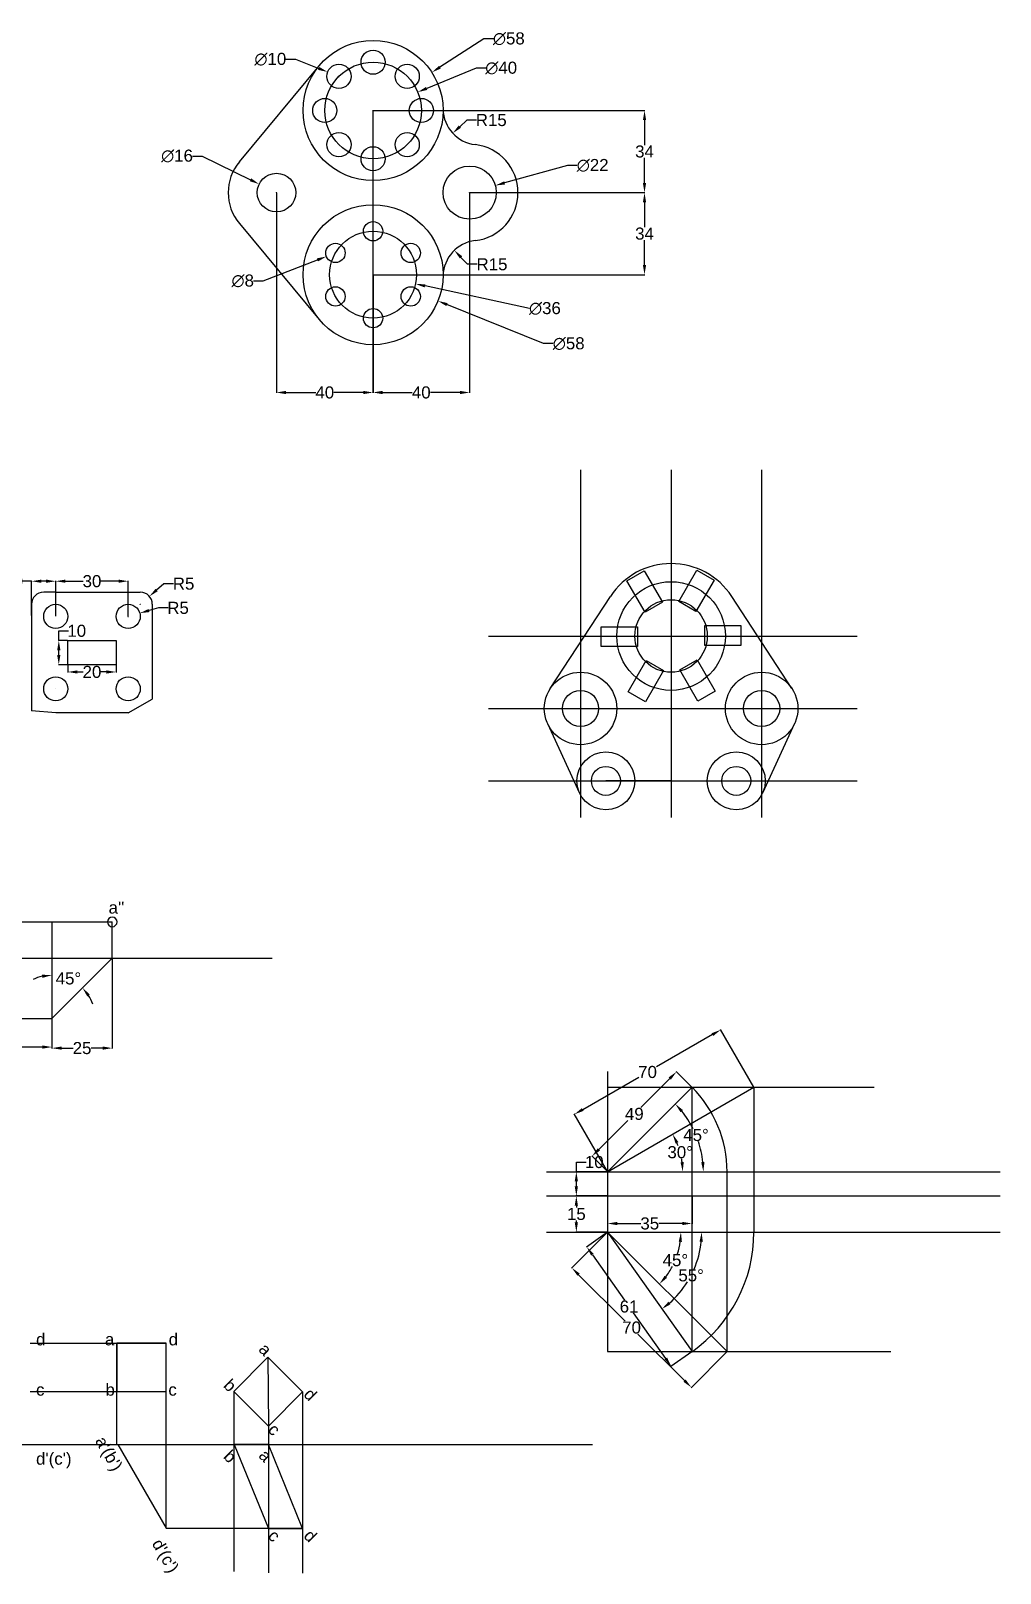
# Model space of a CAD drawing. Header units: inches. Extents: x -1930 to 5336, y -1833 to 832.
# Drawn here: x 2932 to 3334, y 157 to 795 of the extents above; entities that cross this region are included whole.
import ezdxf

# ---------------------------------------------------------------- set-up
doc = ezdxf.new("R2010")
doc.units = ezdxf.units.IN
doc.header["$MEASUREMENT"] = 0
doc.styles.get("Standard").update_dxf_attribs({"font": 'arial.ttf'})
doc.dimstyles.get("Standard").update_dxf_attribs({"dimtxt": 5, "dimasz": 4, "dimexe": 0.18, "dimexo": 0.0625, "dimgap": 0.09, "dimtad": 0, "dimtih": 1, "dimtoh": 1, "dimdec": 0, "dimzin": 0, "dimdsep": 46, "dimtxsty": 'Standard', "dimcen": 0.09, "dimadec": 0, "dimazin": 0, "dimtfac": 1, "dimtdec": 0, "dimtofl": 0, "dimtmove": 0, "dimatfit": 3, "dimfxl": 1, "dimtolj": 1, "dimtzin": 0, "dimarcsym": 0})

# ---------------------------------------------------------------- blocks, each defined once
blk = doc.blocks.new('*U122')
blk.add_circle((0, 0), 5)
blk = doc.blocks.new('*U123')
at = {"color": 0, "linetype": 'ByBlock', "lineweight": -2, "transparency": 16777216}
for p, rotation in [((3073.88, 782.52), 270), ((3059.74, 776.66), 314.9999999999999), ((3088.02, 776.66), 225), ((3093.88, 762.52), 180), ((3059.74, 748.37), 45.00000000000001), ((3088.02, 748.37), 135), ((3073.88, 742.52), 90.00000000000001)]:
    blk.add_blockref('*U122', p, dxfattribs=dict(at, rotation=rotation))
blk.add_blockref('*U122', (3053.88, 762.52), dxfattribs=at)
blk = doc.blocks.new('*U124')
blk.add_circle((0, 0), 4)
blk = doc.blocks.new('*U125')
at = {"color": 0, "linetype": 'ByBlock', "lineweight": -2, "transparency": 16777216}
blk.add_blockref('*U124', (3073.88, 712.52), dxfattribs=at)
for p, rotation in [((3058.29, 703.52), 59.99999999999999), ((3089.47, 703.52), 299.9999999999999), ((3058.29, 685.52), 120), ((3089.47, 685.52), 240), ((3073.88, 676.52), 180)]:
    blk.add_blockref('*U124', p, dxfattribs=dict(at, rotation=rotation))
blk = doc.blocks.new('*D126')
at = {"color": 0, "lineweight": -2, "transparency": 16777216}
for p, q in [((3116.55, 780.08), (3096.08, 771.65)), ((3120.55, 780.08), (3116.55, 780.08)), ((3073.79, 762.52), (3073.97, 762.52)), ((3073.88, 762.43), (3073.88, 762.61))]:
    blk.add_line(p, q, dxfattribs=at)
at = {"color": 0, "transparency": 16777216}
blk.add_solid([(3095.82, 772.27), (3096.33, 771.03), (3092.38, 770.13)], dxfattribs=at)
at = {"layer": 'Defpoints', "color": 0, "transparency": 16777216}
for p in [(3092.38, 770.13), (3055.39, 754.91)]:
    blk.add_point(p, dxfattribs=at)
at = {"color": 0, "transparency": 16777216, "insert": (3126.93, 780.08), "char_height": 5, "attachment_point": 5}
blk.add_mtext('\\A1;∅40', dxfattribs=at)
blk = doc.blocks.new('*D127')
at = {"color": 0, "lineweight": -2, "transparency": 16777216}
for p, q in [((3119.71, 792.21), (3101.57, 780.46)), ((3123.71, 792.21), (3119.71, 792.21)), ((3073.79, 762.52), (3073.97, 762.52)), ((3073.88, 762.43), (3073.88, 762.61))]:
    blk.add_line(p, q, dxfattribs=at)
at = {"color": 0, "transparency": 16777216}
blk.add_solid([(3101.21, 781.02), (3101.94, 779.9), (3098.22, 778.29)], dxfattribs=at)
at = {"layer": 'Defpoints', "color": 0, "transparency": 16777216}
for p in [(3098.22, 778.29), (3049.55, 746.75)]:
    blk.add_point(p, dxfattribs=at)
at = {"color": 0, "transparency": 16777216, "insert": (3130.1, 792.21), "char_height": 5, "attachment_point": 5}
blk.add_mtext('\\A1;∅58', dxfattribs=at)
blk = doc.blocks.new('*D128')
at = {"color": 0, "lineweight": -2, "transparency": 16777216}
for p, q in [((3154.45, 739.78), (3128.34, 732.53)), ((3158.45, 739.78), (3154.45, 739.78)), ((3113.79, 728.52), (3113.97, 728.52)), ((3113.88, 728.43), (3113.88, 728.61))]:
    blk.add_line(p, q, dxfattribs=at)
at = {"color": 0, "transparency": 16777216}
blk.add_solid([(3128.16, 733.17), (3128.51, 731.89), (3124.48, 731.46)], dxfattribs=at)
at = {"layer": 'Defpoints', "color": 0, "transparency": 16777216}
for p in [(3124.48, 731.46), (3103.28, 725.57)]:
    blk.add_point(p, dxfattribs=at)
at = {"color": 0, "transparency": 16777216, "insert": (3164.82, 739.78), "char_height": 5, "attachment_point": 5}
blk.add_mtext('\\A1;∅22', dxfattribs=at)
blk = doc.blocks.new('*D129')
at = {"color": 0, "lineweight": -2, "transparency": 16777216}
for p, q in [((2999.08, 743.66), (3003.08, 743.66)), ((3003.08, 743.66), (3023.11, 733.81)), ((3033.79, 728.52), (3033.97, 728.52)), ((3033.88, 728.43), (3033.88, 728.61))]:
    blk.add_line(p, q, dxfattribs=at)
at = {"color": 0, "transparency": 16777216}
blk.add_solid([(3023.41, 734.41), (3022.82, 733.21), (3026.7, 732.05)], dxfattribs=at)
at = {"layer": 'Defpoints', "color": 0, "transparency": 16777216}
for p in [(3026.7, 732.05), (3041.06, 724.99)]:
    blk.add_point(p, dxfattribs=at)
at = {"color": 0, "transparency": 16777216, "insert": (2992.69, 743.66), "char_height": 5, "attachment_point": 5}
blk.add_mtext('\\A1;∅16', dxfattribs=at)
blk = doc.blocks.new('*D130')
at = {"color": 0, "lineweight": -2, "transparency": 16777216}
for p, q in [((3073.79, 694.52), (3073.97, 694.52)), ((3073.88, 694.43), (3073.88, 694.61)), ((3138.66, 680.54), (3095.39, 689.88))]:
    blk.add_line(p, q, dxfattribs=at)
at = {"color": 0, "transparency": 16777216}
blk.add_solid([(3095.53, 690.53), (3095.25, 689.23), (3091.48, 690.72)], dxfattribs=at)
at = {"layer": 'Defpoints', "color": 0, "transparency": 16777216}
for p in [(3056.29, 698.31), (3091.48, 690.72)]:
    blk.add_point(p, dxfattribs=at)
at = {"color": 0, "transparency": 16777216, "insert": (3145.05, 680.54), "char_height": 5, "attachment_point": 5}
blk.add_mtext('\\A1;∅36', dxfattribs=at)
blk = doc.blocks.new('*D131')
at = {"color": 0, "lineweight": -2, "transparency": 16777216}
for p, q in [((3073.79, 694.52), (3073.97, 694.52)), ((3073.88, 694.43), (3073.88, 694.61)), ((3144.49, 665.97), (3104.48, 682.15)), ((3148.49, 665.97), (3144.49, 665.97))]:
    blk.add_line(p, q, dxfattribs=at)
at = {"color": 0, "transparency": 16777216}
blk.add_solid([(3104.73, 682.77), (3104.23, 681.53), (3100.77, 683.65)], dxfattribs=at)
at = {"layer": 'Defpoints', "color": 0, "transparency": 16777216}
for p in [(3047, 705.39), (3100.77, 683.65)]:
    blk.add_point(p, dxfattribs=at)
at = {"color": 0, "transparency": 16777216, "insert": (3154.89, 665.97), "char_height": 5, "attachment_point": 5}
blk.add_mtext('\\A1;∅58', dxfattribs=at)
blk = doc.blocks.new('*D132')
at = {"color": 0, "lineweight": -2, "transparency": 16777216}
for p, q in [((3113.05, 698.82), (3110.29, 701.71)), ((3117.05, 698.82), (3113.05, 698.82))]:
    blk.add_line(p, q, dxfattribs=at)
at = {"color": 0, "transparency": 16777216}
blk.add_solid([(3110.77, 702.17), (3109.81, 701.25), (3107.53, 704.61)], dxfattribs=at)
at = {"layer": 'Defpoints', "color": 0, "transparency": 16777216}
for p in [(3107.53, 704.61), (3117.88, 693.75)]:
    blk.add_point(p, dxfattribs=at)
at = {"color": 0, "transparency": 16777216, "insert": (3123.13, 698.82), "char_height": 5, "attachment_point": 5}
blk.add_mtext('\\A1;R15', dxfattribs=at)
blk = doc.blocks.new('*D133')
at = {"color": 0, "lineweight": -2, "transparency": 16777216}
for p, q in [((3112.73, 758.54), (3109.8, 755.82)), ((3116.73, 758.54), (3112.73, 758.54))]:
    blk.add_line(p, q, dxfattribs=at)
at = {"color": 0, "transparency": 16777216}
blk.add_solid([(3109.34, 756.31), (3110.25, 755.33), (3106.86, 753.11)], dxfattribs=at)
at = {"layer": 'Defpoints', "color": 0, "transparency": 16777216}
for p in [(3117.88, 763.29), (3106.86, 753.11)]:
    blk.add_point(p, dxfattribs=at)
at = {"color": 0, "transparency": 16777216, "insert": (3122.82, 758.54), "char_height": 5, "attachment_point": 5}
blk.add_mtext('\\A1;R15', dxfattribs=at)
blk = doc.blocks.new('*D134')
at = {"color": 0, "lineweight": -2, "transparency": 16777216}
for p, q in [((3037.71, 783.72), (3041.71, 783.72)), ((3041.71, 783.72), (3051.36, 779.94)), ((3059.65, 776.66), (3059.83, 776.66)), ((3059.74, 776.57), (3059.74, 776.75))]:
    blk.add_line(p, q, dxfattribs=at)
at = {"color": 0, "transparency": 16777216}
blk.add_solid([(3051.6, 780.56), (3051.12, 779.32), (3055.08, 778.48)], dxfattribs=at)
at = {"layer": 'Defpoints', "color": 0, "transparency": 16777216}
for p in [(3055.08, 778.48), (3064.4, 774.84)]:
    blk.add_point(p, dxfattribs=at)
at = {"color": 0, "transparency": 16777216, "insert": (3031.33, 783.72), "char_height": 5, "attachment_point": 5}
blk.add_mtext('\\A1;∅10', dxfattribs=at)
blk = doc.blocks.new('*D135')
at = {"color": 0, "lineweight": -2, "transparency": 16777216}
for p, q in [((3058.2, 703.52), (3058.38, 703.52)), ((3058.29, 703.43), (3058.29, 703.61)), ((3028.35, 691.95), (3050.83, 700.63)), ((3024.35, 691.95), (3028.35, 691.95))]:
    blk.add_line(p, q, dxfattribs=at)
at = {"color": 0, "transparency": 16777216}
blk.add_solid([(3050.59, 701.26), (3051.07, 700.01), (3054.56, 702.08)], dxfattribs=at)
at = {"layer": 'Defpoints', "color": 0, "transparency": 16777216}
for p in [(3062.02, 704.96), (3054.56, 702.08)]:
    blk.add_point(p, dxfattribs=at)
at = {"color": 0, "transparency": 16777216, "insert": (3019.9, 691.95), "char_height": 5, "attachment_point": 5}
blk.add_mtext('\\A1;∅8', dxfattribs=at)
blk = doc.blocks.new('*D136')
at = {"color": 0, "lineweight": -2, "transparency": 16777216}
for p, q in [((3073.79, 762.45), (3073.79, 645.57)), ((3113.88, 728.45), (3113.88, 645.57)), ((3077.79, 645.75), (3090.07, 645.75)), ((3109.88, 645.75), (3097.6, 645.75))]:
    blk.add_line(p, q, dxfattribs=at)
at = {"color": 0, "transparency": 16777216}
for points in [[(3077.79, 646.42), (3077.79, 645.08), (3073.79, 645.75)], [(3109.88, 646.42), (3109.88, 645.08), (3113.88, 645.75)]]:
    blk.add_solid(points, dxfattribs=at)
at = {"layer": 'Defpoints', "color": 0, "transparency": 16777216}
for p in [(3073.79, 762.52), (3113.88, 728.52), (3113.88, 645.75)]:
    blk.add_point(p, dxfattribs=at)
at = {"color": 0, "transparency": 16777216, "insert": (3093.84, 645.75), "char_height": 5, "attachment_point": 5}
blk.add_mtext('\\A1;40', dxfattribs=at)
blk = doc.blocks.new('*D137')
at = {"color": 0, "lineweight": -2, "transparency": 16777216}
for p, q in [((3033.88, 728.45), (3033.88, 645.57)), ((3073.88, 694.45), (3073.88, 645.57)), ((3037.88, 645.75), (3050.12, 645.75)), ((3069.88, 645.75), (3057.65, 645.75))]:
    blk.add_line(p, q, dxfattribs=at)
at = {"color": 0, "transparency": 16777216}
for points in [[(3037.88, 646.42), (3037.88, 645.08), (3033.88, 645.75)], [(3069.88, 646.42), (3069.88, 645.08), (3073.88, 645.75)]]:
    blk.add_solid(points, dxfattribs=at)
at = {"layer": 'Defpoints', "color": 0, "transparency": 16777216}
for p in [(3033.88, 728.52), (3073.88, 694.52), (3073.88, 645.75)]:
    blk.add_point(p, dxfattribs=at)
at = {"color": 0, "transparency": 16777216, "insert": (3053.88, 645.75), "char_height": 5, "attachment_point": 5}
blk.add_mtext('\\A1;40', dxfattribs=at)
blk = doc.blocks.new('*D138')
at = {"color": 0, "lineweight": -2, "transparency": 16777216}
for p, q in [((3073.94, 762.52), (3186.47, 762.52)), ((3186.29, 758.52), (3186.29, 748.16)), ((3186.29, 732.52), (3186.29, 742.87)), ((3113.94, 728.52), (3186.47, 728.52))]:
    blk.add_line(p, q, dxfattribs=at)
at = {"color": 0, "transparency": 16777216}
for points in [[(3185.62, 758.52), (3186.96, 758.52), (3186.29, 762.52)], [(3185.62, 732.52), (3186.96, 732.52), (3186.29, 728.52)]]:
    blk.add_solid(points, dxfattribs=at)
at = {"layer": 'Defpoints', "color": 0, "transparency": 16777216}
for p in [(3073.88, 762.52), (3113.88, 728.52), (3186.29, 728.52)]:
    blk.add_point(p, dxfattribs=at)
at = {"color": 0, "transparency": 16777216, "insert": (3186.29, 745.52), "char_height": 5, "attachment_point": 5}
blk.add_mtext('\\A1;34', dxfattribs=at)
blk = doc.blocks.new('*D139')
at = {"color": 0, "lineweight": -2, "transparency": 16777216}
for p, q in [((3113.94, 728.52), (3186.47, 728.52)), ((3186.29, 724.52), (3186.29, 714.16)), ((3186.29, 698.52), (3186.29, 708.87)), ((3073.94, 694.52), (3186.47, 694.52))]:
    blk.add_line(p, q, dxfattribs=at)
at = {"color": 0, "transparency": 16777216}
for points in [[(3185.62, 724.52), (3186.96, 724.52), (3186.29, 728.52)], [(3185.62, 698.52), (3186.96, 698.52), (3186.29, 694.52)]]:
    blk.add_solid(points, dxfattribs=at)
at = {"layer": 'Defpoints', "color": 0, "transparency": 16777216}
for p in [(3113.88, 728.52), (3186.29, 728.52), (3073.88, 694.52)]:
    blk.add_point(p, dxfattribs=at)
at = {"color": 0, "transparency": 16777216, "insert": (3186.29, 711.52), "char_height": 5, "attachment_point": 5}
blk.add_mtext('\\A1;34', dxfattribs=at)
blk = doc.blocks.new('*D148')
at = {"color": 0, "lineweight": -2, "transparency": 16777216}
for p, q in [((2984.98, 556.55), (2981.12, 555.47)), ((2988.98, 556.55), (2984.98, 556.55)), ((2972.37, 553.05), (2972.55, 553.05)), ((2972.46, 552.96), (2972.46, 553.14))]:
    blk.add_line(p, q, dxfattribs=at)
at = {"color": 0, "transparency": 16777216}
blk.add_solid([(2980.94, 556.12), (2981.3, 554.83), (2977.27, 554.4)], dxfattribs=at)
at = {"layer": 'Defpoints', "color": 0, "transparency": 16777216}
for p in [(2972.46, 553.05), (2977.27, 554.4)]:
    blk.add_point(p, dxfattribs=at)
at = {"color": 0, "transparency": 16777216, "insert": (2993.12, 556.55), "char_height": 5, "attachment_point": 5}
blk.add_mtext('\\A1;R5', dxfattribs=at)
blk = doc.blocks.new('*D149')
at = {"color": 0, "lineweight": -2, "transparency": 16777216}
for p, q in [((2987.27, 566.58), (2984.25, 563.96)), ((2991.27, 566.58), (2987.27, 566.58)), ((2977.37, 558.05), (2977.55, 558.05)), ((2977.46, 557.96), (2977.46, 558.14))]:
    blk.add_line(p, q, dxfattribs=at)
at = {"color": 0, "transparency": 16777216}
blk.add_solid([(2983.81, 564.46), (2984.69, 563.45), (2981.23, 561.33)], dxfattribs=at)
at = {"layer": 'Defpoints', "color": 0, "transparency": 16777216}
for p in [(2977.46, 558.05), (2981.23, 561.33)]:
    blk.add_point(p, dxfattribs=at)
at = {"color": 0, "transparency": 16777216, "insert": (2995.41, 566.58), "char_height": 5, "attachment_point": 5}
blk.add_mtext('\\A1;R5', dxfattribs=at)
blk = doc.blocks.new('*D150')
at = {"color": 0, "lineweight": -2, "transparency": 16777216}
for p, q in [((2947.46, 532.99), (2947.46, 529.85)), ((2967.46, 532.99), (2967.46, 529.85)), ((2951.46, 530.03), (2953.75, 530.03)), ((2963.46, 530.03), (2961.16, 530.03))]:
    blk.add_line(p, q, dxfattribs=at)
at = {"color": 0, "transparency": 16777216}
for points in [[(2951.46, 530.7), (2951.46, 529.36), (2947.46, 530.03)], [(2963.46, 530.7), (2963.46, 529.36), (2967.46, 530.03)]]:
    blk.add_solid(points, dxfattribs=at)
at = {"layer": 'Defpoints', "color": 0, "transparency": 16777216}
for p in [(2947.46, 533.05), (2967.46, 533.05), (2967.46, 530.03)]:
    blk.add_point(p, dxfattribs=at)
at = {"color": 0, "transparency": 16777216, "insert": (2957.46, 530.03), "char_height": 5, "attachment_point": 5}
blk.add_mtext('\\A1;20', dxfattribs=at)
blk = doc.blocks.new('*D151')
at = {"color": 0, "lineweight": -2, "transparency": 16777216}
for p, q in [((2947.39, 543.05), (2943.54, 543.05)), ((2943.72, 543.05), (2943.72, 547.05)), ((2943.72, 547.05), (2947.72, 547.05)), ((2943.72, 537.05), (2943.72, 539.05)), ((2947.39, 533.05), (2943.54, 533.05))]:
    blk.add_line(p, q, dxfattribs=at)
at = {"color": 0, "transparency": 16777216}
for points in [[(2943.05, 539.05), (2944.39, 539.05), (2943.72, 543.05)], [(2943.05, 537.05), (2944.39, 537.05), (2943.72, 533.05)]]:
    blk.add_solid(points, dxfattribs=at)
at = {"layer": 'Defpoints', "color": 0, "transparency": 16777216}
for p in [(2943.72, 543.05), (2947.46, 543.05), (2947.46, 533.05)]:
    blk.add_point(p, dxfattribs=at)
at = {"color": 0, "transparency": 16777216, "insert": (2951.15, 547.05), "char_height": 5, "attachment_point": 5}
blk.add_mtext('\\A1;10', dxfattribs=at)
blk = doc.blocks.new('*D152')
at = {"color": 0, "lineweight": -2, "transparency": 16777216}
for p, q in [((2932.46, 567.61), (2928.46, 567.61)), ((2932.46, 553.36), (2932.46, 567.79)), ((2938.46, 567.61), (2936.46, 567.61)), ((2942.46, 553.11), (2942.46, 567.79))]:
    blk.add_line(p, q, dxfattribs=at)
at = {"color": 0, "transparency": 16777216}
for points in [[(2936.46, 568.28), (2936.46, 566.95), (2932.46, 567.61)], [(2938.46, 568.28), (2938.46, 566.95), (2942.46, 567.61)]]:
    blk.add_solid(points, dxfattribs=at)
at = {"layer": 'Defpoints', "color": 0, "transparency": 16777216}
for p in [(2932.46, 567.61), (2932.46, 553.3), (2942.46, 553.05)]:
    blk.add_point(p, dxfattribs=at)
at = {"color": 0, "transparency": 16777216, "insert": (2925.03, 567.61), "char_height": 5, "attachment_point": 5}
blk.add_mtext('\\A1;10', dxfattribs=at)
blk = doc.blocks.new('*D153')
at = {"color": 0, "lineweight": -2, "transparency": 16777216}
for p, q in [((2942.46, 553.11), (2942.46, 567.79)), ((2946.46, 567.61), (2953.8, 567.61)), ((2968.46, 567.61), (2961.12, 567.61)), ((2972.46, 553.02), (2972.46, 567.79))]:
    blk.add_line(p, q, dxfattribs=at)
at = {"color": 0, "transparency": 16777216}
for points in [[(2946.46, 568.28), (2946.46, 566.95), (2942.46, 567.61)], [(2968.46, 568.28), (2968.46, 566.95), (2972.46, 567.61)]]:
    blk.add_solid(points, dxfattribs=at)
at = {"layer": 'Defpoints', "color": 0, "transparency": 16777216}
for p in [(2942.46, 567.61), (2942.46, 553.05), (2972.46, 552.96)]:
    blk.add_point(p, dxfattribs=at)
at = {"color": 0, "transparency": 16777216, "insert": (2957.46, 567.61), "char_height": 5, "attachment_point": 5}
blk.add_mtext('\\A1;30', dxfattribs=at)
blk = doc.blocks.new('*U154')
blk.add_lwpolyline([(-7.5, 4.13), (7.5, 4.13), (7.5, -4.13), (-7.5, -4.13)], close=True)
blk = doc.blocks.new('*U155')
at = {"color": 0, "linetype": 'ByBlock', "lineweight": -2, "transparency": 16777216}
for p, rotation in [((3186.36, 563.32), 299.9999999999998), ((3207.77, 563.59), 239.9999999999999), ((3218.71, 545.18), 180), ((3186.83, 526.24), 59.99999999999993), ((3208.24, 526.51), 119.9999999999999)]:
    blk.add_blockref('*U154', p, dxfattribs=dict(at, rotation=rotation))
blk.add_blockref('*U154', (3175.89, 544.65), dxfattribs=at)
blk = doc.blocks.new('*D161')
at = {"color": 0, "lineweight": -2, "transparency": 16777216}
for start, end in [(102.81138, 115.62276), (19.37724, 32.18862)]:
    blk.add_arc((2940.86, 386.55), 17.93, start, end, dxfattribs=at)
at = {"color": 0, "transparency": 16777216}
for points in [[(2936.81, 404.69), (2936.96, 403.37), (2940.86, 404.48)], [(2955.51, 395.68), (2956.55, 396.51), (2953.54, 399.23)]]:
    blk.add_solid(points, dxfattribs=at)
at = {"layer": 'Defpoints', "color": 0, "transparency": 16777216}
for p in [(2940.86, 461.46), (2965.86, 411.55), (2949.82, 402.07), (2940.86, 386.55), (2940.86, 337.48)]:
    blk.add_point(p, dxfattribs=at)
at = {"color": 0, "transparency": 16777216, "insert": (2947.72, 403.11), "char_height": 5, "attachment_point": 5}
blk.add_mtext('\\A1;45°', dxfattribs=at)
blk = doc.blocks.new('*D162')
at = {"color": 0, "lineweight": -2, "transparency": 16777216}
for p, q in [((2905.86, 411.49), (2905.86, 374.54)), ((2940.86, 411.49), (2940.86, 374.54)), ((2909.86, 374.72), (2919.67, 374.72)), ((2936.86, 374.72), (2927.05, 374.72))]:
    blk.add_line(p, q, dxfattribs=at)
at = {"color": 0, "transparency": 16777216}
for points in [[(2909.86, 375.39), (2909.86, 374.05), (2905.86, 374.72)], [(2936.86, 375.39), (2936.86, 374.05), (2940.86, 374.72)]]:
    blk.add_solid(points, dxfattribs=at)
at = {"layer": 'Defpoints', "color": 0, "transparency": 16777216}
for p in [(2905.86, 411.55), (2940.86, 411.55), (2940.86, 374.72)]:
    blk.add_point(p, dxfattribs=at)
at = {"color": 0, "transparency": 16777216, "insert": (2923.36, 374.72), "char_height": 5, "attachment_point": 5}
blk.add_mtext('\\A1;35', dxfattribs=at)
blk = doc.blocks.new('*D163')
at = {"color": 0, "lineweight": -2, "transparency": 16777216}
for p, q in [((2940.86, 411.49), (2940.86, 374.1)), ((2965.86, 411.49), (2965.86, 374.1)), ((2944.86, 374.28), (2949.63, 374.28)), ((2961.86, 374.28), (2957.09, 374.28))]:
    blk.add_line(p, q, dxfattribs=at)
at = {"color": 0, "transparency": 16777216}
for points in [[(2944.86, 374.95), (2944.86, 373.62), (2940.86, 374.28)], [(2961.86, 374.95), (2961.86, 373.62), (2965.86, 374.28)]]:
    blk.add_solid(points, dxfattribs=at)
at = {"layer": 'Defpoints', "color": 0, "transparency": 16777216}
for p in [(2940.86, 411.55), (2965.86, 411.55), (2965.86, 374.28)]:
    blk.add_point(p, dxfattribs=at)
at = {"color": 0, "transparency": 16777216, "insert": (2953.36, 374.28), "char_height": 5, "attachment_point": 5}
blk.add_mtext('\\A1;25', dxfattribs=at)
blk = doc.blocks.new('*D166')
at = {"color": 0, "lineweight": -2, "transparency": 16777216}
for p, q in [((3158.06, 323.09), (3158.06, 327.09)), ((3158.06, 327.09), (3162.06, 327.09)), ((3170.91, 323.09), (3157.88, 323.09)), ((3170.91, 313.09), (3157.88, 313.09)), ((3158.06, 317.09), (3158.06, 319.09))]:
    blk.add_line(p, q, dxfattribs=at)
at = {"color": 0, "transparency": 16777216}
for points in [[(3157.39, 319.09), (3158.72, 319.09), (3158.06, 323.09)], [(3157.39, 317.09), (3158.72, 317.09), (3158.06, 313.09)]]:
    blk.add_solid(points, dxfattribs=at)
at = {"layer": 'Defpoints', "color": 0, "transparency": 16777216}
for p in [(3158.06, 323.09), (3170.97, 323.09), (3170.97, 313.09)]:
    blk.add_point(p, dxfattribs=at)
at = {"color": 0, "transparency": 16777216, "insert": (3165.48, 327.09), "char_height": 5, "attachment_point": 5}
blk.add_mtext('\\A1;10', dxfattribs=at)
blk = doc.blocks.new('*D167')
at = {"color": 0, "lineweight": -2, "transparency": 16777216}
for p, q in [((3170.91, 313.09), (3157.88, 313.09)), ((3158.06, 309.09), (3158.06, 308.24)), ((3158.06, 302.09), (3158.06, 302.95)), ((3170.91, 298.09), (3157.88, 298.09))]:
    blk.add_line(p, q, dxfattribs=at)
at = {"color": 0, "transparency": 16777216}
for points in [[(3157.39, 309.09), (3158.72, 309.09), (3158.06, 313.09)], [(3157.39, 302.09), (3158.72, 302.09), (3158.06, 298.09)]]:
    blk.add_solid(points, dxfattribs=at)
at = {"layer": 'Defpoints', "color": 0, "transparency": 16777216}
for p in [(3158.06, 313.09), (3170.97, 313.09), (3170.97, 298.09)]:
    blk.add_point(p, dxfattribs=at)
at = {"color": 0, "transparency": 16777216, "insert": (3158.06, 305.59), "char_height": 5, "attachment_point": 5}
blk.add_mtext('\\A1;15', dxfattribs=at)
blk = doc.blocks.new('*D168')
at = {"color": 0, "lineweight": -2, "transparency": 16777216}
for p, q in [((3170.97, 313.03), (3170.97, 301.48)), ((3205.97, 313.03), (3205.97, 301.48)), ((3174.97, 301.66), (3184.79, 301.66)), ((3201.97, 301.66), (3192.16, 301.66))]:
    blk.add_line(p, q, dxfattribs=at)
at = {"color": 0, "transparency": 16777216}
for points in [[(3174.97, 302.33), (3174.97, 300.99), (3170.97, 301.66)], [(3201.97, 302.33), (3201.97, 300.99), (3205.97, 301.66)]]:
    blk.add_solid(points, dxfattribs=at)
at = {"layer": 'Defpoints', "color": 0, "transparency": 16777216}
for p in [(3170.97, 313.09), (3205.97, 313.09), (3205.97, 301.66)]:
    blk.add_point(p, dxfattribs=at)
at = {"color": 0, "transparency": 16777216, "insert": (3188.47, 301.66), "char_height": 5, "attachment_point": 5}
blk.add_mtext('\\A1;35', dxfattribs=at)
blk = doc.blocks.new('*D169')
at = {"color": 0, "lineweight": -2, "transparency": 16777216}
for p, q in [((3214.4, 379.87), (3191.2, 366.48)), ((3231.56, 358.15), (3217.78, 382.03)), ((3160.71, 348.87), (3183.91, 362.27)), ((3170.94, 323.15), (3157.15, 347.03))]:
    blk.add_line(p, q, dxfattribs=at)
at = {"color": 0, "transparency": 16777216}
for points in [[(3214.07, 380.45), (3214.73, 379.3), (3217.87, 381.87)], [(3160.37, 349.45), (3161.04, 348.3), (3157.24, 346.87)]]:
    blk.add_solid(points, dxfattribs=at)
at = {"layer": 'Defpoints', "color": 0, "transparency": 16777216}
for p in [(3217.87, 381.87), (3231.6, 358.09), (3170.97, 323.09)]:
    blk.add_point(p, dxfattribs=at)
at = {"color": 0, "transparency": 16777216, "insert": (3187.55, 364.37), "char_height": 5, "attachment_point": 5}
blk.add_mtext('\\A1;70', dxfattribs=at)
blk = doc.blocks.new('*D170')
at = {"color": 0, "lineweight": -2, "transparency": 16777216}
for p, q in [((3205.93, 358.14), (3199.43, 364.64)), ((3196.73, 361.68), (3184.7, 349.65)), ((3167.38, 332.34), (3179.41, 344.37)), ((3170.93, 323.14), (3164.43, 329.64))]:
    blk.add_line(p, q, dxfattribs=at)
at = {"color": 0, "transparency": 16777216}
for points in [[(3196.26, 362.15), (3197.2, 361.21), (3199.56, 364.51)], [(3166.91, 332.81), (3167.86, 331.87), (3164.56, 329.51)]]:
    blk.add_solid(points, dxfattribs=at)
at = {"layer": 'Defpoints', "color": 0, "transparency": 16777216}
for p in [(3199.56, 364.51), (3205.97, 358.09), (3170.97, 323.09)]:
    blk.add_point(p, dxfattribs=at)
at = {"color": 0, "transparency": 16777216, "insert": (3182.06, 347.01), "char_height": 5, "attachment_point": 5}
blk.add_mtext('\\A1;49', dxfattribs=at)
blk = doc.blocks.new('*D171')
at = {"color": 0, "lineweight": -2, "transparency": 16777216}
for p, q in [((3170.93, 298.05), (3156.05, 283.17)), ((3159.01, 280.47), (3178.29, 261.19)), ((3202.85, 236.63), (3183.57, 255.91)), ((3220.43, 248.55), (3205.55, 233.67))]:
    blk.add_line(p, q, dxfattribs=at)
at = {"color": 0, "transparency": 16777216}
for points in [[(3159.48, 280.94), (3158.54, 280), (3156.18, 283.3)], [(3203.32, 237.1), (3202.38, 236.16), (3205.68, 233.8)]]:
    blk.add_solid(points, dxfattribs=at)
at = {"layer": 'Defpoints', "color": 0, "transparency": 16777216}
for p in [(3170.97, 298.09), (3220.47, 248.6), (3205.68, 233.8)]:
    blk.add_point(p, dxfattribs=at)
at = {"color": 0, "transparency": 16777216, "insert": (3180.93, 258.55), "char_height": 5, "attachment_point": 5}
blk.add_mtext('\\A1;70', dxfattribs=at)
blk = doc.blocks.new('*D172')
at = {"color": 0, "lineweight": -2, "transparency": 16777216}
for p, q in [((3170.92, 298.06), (3162.24, 291.92)), ((3164.7, 288.75), (3178.02, 269.91)), ((3195.08, 245.79), (3181.75, 264.63)), ((3205.92, 248.56), (3197.24, 242.42))]:
    blk.add_line(p, q, dxfattribs=at)
at = {"color": 0, "transparency": 16777216}
for points in [[(3165.24, 289.14), (3164.15, 288.37), (3162.39, 292.02)], [(3195.62, 246.17), (3194.53, 245.4), (3197.39, 242.52)]]:
    blk.add_solid(points, dxfattribs=at)
at = {"layer": 'Defpoints', "color": 0, "transparency": 16777216}
for p in [(3170.97, 298.09), (3205.97, 248.6), (3197.39, 242.52)]:
    blk.add_point(p, dxfattribs=at)
at = {"color": 0, "transparency": 16777216, "insert": (3179.89, 267.27), "char_height": 5, "attachment_point": 5}
blk.add_mtext('\\A1;61', dxfattribs=at)
blk = doc.blocks.new('*D173')
at = {"color": 0, "lineweight": -2, "transparency": 16777216}
for start, end in [(20.10345, 22.6376), (7.3624, 10.01592)]:
    blk.add_arc((3170.97, 323.09), 31.15, start, end, dxfattribs=at)
at = {"color": 0, "transparency": 16777216}
for points in [[(3199.13, 334.79), (3200.32, 335.38), (3197.95, 338.67)], [(3202.53, 327.13), (3201.2, 327.04), (3202.12, 323.09)]]:
    blk.add_solid(points, dxfattribs=at)
at = {"layer": 'Defpoints', "color": 0, "transparency": 16777216}
for p in [(3231.6, 358.09), (3201.65, 328.5), (3145.65, 323.09), (3170.97, 323.09), (3333.58, 323.09)]:
    blk.add_point(p, dxfattribs=at)
at = {"color": 0, "transparency": 16777216, "insert": (3201.06, 331.16), "char_height": 5, "attachment_point": 5}
blk.add_mtext('\\A1;30°', dxfattribs=at)
blk = doc.blocks.new('*D174')
at = {"color": 0, "lineweight": -2, "transparency": 16777216}
for start, end in [(26.68155, 39.22166), (5.77834, 18.44146)]:
    blk.add_arc((3170.97, 323.09), 39.68, start, end, dxfattribs=at)
at = {"color": 0, "transparency": 16777216}
for points in [[(3201.22, 347.74), (3202.21, 348.63), (3199.03, 351.15)], [(3211.12, 327.12), (3209.79, 327.05), (3210.65, 323.09)]]:
    blk.add_solid(points, dxfattribs=at)
at = {"layer": 'Defpoints', "color": 0, "transparency": 16777216}
for p in [(3205.97, 358.09), (3209.3, 333.36), (3145.65, 323.09), (3170.97, 323.09), (3333.58, 323.09)]:
    blk.add_point(p, dxfattribs=at)
at = {"color": 0, "transparency": 16777216, "insert": (3207.63, 338.28), "char_height": 5, "attachment_point": 5}
blk.add_mtext('\\A1;45°', dxfattribs=at)
blk = doc.blocks.new('*D175')
at = {"color": 0, "lineweight": -2, "transparency": 16777216}
for start, end in [(342.77589, 352.45793), (322.54207, 332.01393)]:
    blk.add_arc((3170.97, 298.09), 30.41, start, end, dxfattribs=at)
at = {"color": 0, "transparency": 16777216}
for points in [[(3200.46, 294.15), (3201.79, 294.06), (3201.38, 298.09)], [(3195.61, 279.16), (3194.61, 280.04), (3192.48, 276.59)]]:
    blk.add_solid(points, dxfattribs=at)
at = {"layer": 'Defpoints', "color": 0, "transparency": 16777216}
for p in [(3145.65, 298.09), (3170.97, 298.09), (3333.58, 298.09), (3197.31, 282.89), (3220.47, 248.6)]:
    blk.add_point(p, dxfattribs=at)
at = {"color": 0, "transparency": 16777216, "insert": (3199.07, 286.46), "char_height": 5, "attachment_point": 5}
blk.add_mtext('\\A1;45°', dxfattribs=at)
blk = doc.blocks.new('*D176')
at = {"color": 0, "lineweight": -2, "transparency": 16777216}
for start, end in [(336.91022, 354.1188), (311.14559, 328.1816)]:
    blk.add_arc((3170.97, 298.09), 38.99, start, end, dxfattribs=at)
at = {"color": 0, "transparency": 16777216}
for points in [[(3209.09, 294.13), (3210.42, 294.06), (3209.96, 298.09)], [(3197.04, 268.21), (3196.21, 269.26), (3193.48, 266.26)]]:
    blk.add_solid(points, dxfattribs=at)
at = {"layer": 'Defpoints', "color": 0, "transparency": 16777216}
for p in [(3145.65, 298.09), (3170.97, 298.09), (3333.58, 298.09), (3202.32, 274.91), (3205.97, 248.6)]:
    blk.add_point(p, dxfattribs=at)
at = {"color": 0, "transparency": 16777216, "insert": (3205.6, 280.17), "char_height": 5, "attachment_point": 5}
blk.add_mtext('\\A1;55°', dxfattribs=at)

msp = doc.modelspace()

# ---------------------------------------------------------------- linework, layer by layer
for p, q in [((3018.51, 741.31), (3051.59, 781.07)), ((3051.59, 781.07), (3051.59, 781.07)), ((3102.88, 762.52), (3102.89, 762.52)), ((3018.51, 715.72), (3051.59, 675.97)), ((3102.88, 694.52), (3102.89, 694.52)), ((3159.8, 613.76), (3159.8, 469.76)), ((3197.3, 613.76), (3197.3, 469.76)), ((3234.8, 613.76), (3234.8, 469.76)), ((2942.46, 563.05), (2937.46, 563.05)), ((2942.46, 563.05), (2977.46, 563.05)), ((2932.46, 558.05), (2932.46, 548.54)), ((2982.46, 558.05), (2982.46, 548.22)), ((3147.24, 523.12), (3172.18, 561.32)), ((3247.36, 523.12), (3222.42, 561.32)), ((2932.46, 548.54), (2932.46, 513.92)), ((2947.46, 543.05), (2967.46, 543.05)), ((2947.46, 533.05), (2947.46, 543.05)), ((2967.46, 543.05), (2967.46, 533.05)), ((2982.46, 548.22), (2982.46, 523.05)), ((3121.68, 544.92), (3274.38, 544.92)), ((2967.46, 533.05), (2947.46, 533.05)), ((2942.46, 523.05), (2942.46, 523.05)), ((2942.46, 523.05), (2942.46, 523.05)), ((2942.46, 523.05), (2942.46, 523.05)), ((2972.46, 513.05), (2982.46, 518.82)), ((2982.46, 523.05), (2982.46, 518.82)), ((2942.46, 513.05), (2932.46, 513.92)), ((2972.46, 513.05), (2942.46, 513.05)), ((3121.68, 514.92), (3274.38, 514.92)), ((3146.17, 508.65), (3159.4, 479.9)), ((3248.43, 508.65), (3235.2, 479.9)), ((3121.68, 484.92), (3274.38, 484.92)), ((3197.3, 484.92), (3170.3, 484.92)), ((3197.3, 484.92), (3224.3, 484.92)), ((2880.43, 426.55), (2965.86, 426.55)), ((2940.86, 426.55), (2940.86, 386.55)), ((2965.86, 411.55), (2965.86, 426.55)), ((2880.43, 411.55), (3032.13, 411.55)), ((2940.86, 386.55), (2965.86, 411.55)), ((2880.43, 386.55), (2940.86, 386.55)), ((3170.97, 364.59), (3170.97, 248.6)), ((3170.97, 323.09), (3231.6, 358.09)), ((3170.97, 358.09), (3281.46, 358.09)), ((3205.97, 248.6), (3205.97, 358.09)), ((3231.6, 358.09), (3231.6, 298.09)), ((3145.65, 323.09), (3333.58, 323.09)), ((3220.47, 248.6), (3220.47, 323.09)), ((3145.65, 313.09), (3333.58, 313.09)), ((3145.65, 298.09), (3333.58, 298.09)), ((3170.97, 298.09), (3220.47, 248.6)), ((2931.83, 252.17), (2988.13, 252.17)), ((2967.82, 210.17), (2967.82, 252.17)), ((2988.13, 252.17), (2967.82, 252.17)), ((2967.82, 252.17), (2967.82, 232.17)), ((2988.13, 175.53), (2988.13, 252.17)), ((2988.13, 232.17), (2988.13, 252.17)), ((3030.34, 246.32), (3016.19, 232.17)), ((3044.7, 231.96), (3030.34, 246.32)), ((3030.34, 246.32), (3030.55, 217.81)), ((3170.97, 248.6), (3288.26, 248.6)), ((2931.83, 232.17), (2988.13, 232.17)), ((2967.82, 232.17), (2988.13, 232.17)), ((3016.19, 232.17), (3030.55, 217.81)), ((3016.19, 232.17), (3016.19, 157.63)), ((3030.55, 217.81), (3044.7, 231.96)), ((3044.7, 231.96), (3044.7, 156.89)), ((3030.55, 217.81), (3030.55, 157.07)), ((2867.86, 210.17), (3164.72, 210.17)), ((2968.13, 210.17), (2988.13, 175.53)), ((3030.55, 210.17), (3016.29, 210.17)), ((3016.29, 210.17), (3030.55, 175.39)), ((3044.7, 175.39), (3030.55, 210.17)), ((2988.13, 175.53), (3044.7, 175.53)), ((3030.55, 175.39), (3044.7, 175.39))]:
    msp.add_line(p, q)
at = {"lineweight": 30}
for p, q in [((3205.97, 358.09), (3170.97, 323.09)), ((3170.97, 298.09), (3205.97, 248.6))]:
    msp.add_line(p, q, dxfattribs=at)
msp.add_lwpolyline([(2963.86, 426.55, 1), (2967.86, 426.55, 1)], format="xyb", close=True)
for centre, radius in [((3073.88, 762.52), 29), ((3073.88, 762.52), 20), ((3033.88, 728.52), 8), ((3113.88, 728.52), 11), ((3073.88, 694.52), 29), ((3073.88, 694.52), 18), ((3197.3, 544.92), 22.5), ((2942.46, 553.05), 5), ((2972.46, 553.05), 5), ((3197.3, 544.92), 15), ((2942.46, 523.05), 5), ((2972.46, 523.05), 5), ((3159.8, 514.92), 15), ((3234.8, 514.92), 15), ((3159.8, 514.92), 7.5), ((3234.8, 514.92), 7.5), ((3170.3, 484.92), 12), ((3224.3, 484.92), 12), ((3170.3, 484.92), 6), ((3224.3, 484.92), 6)]:
    msp.add_circle(centre, radius)
for centre, radius, start, end in [((3117.88, 763.29), 15, 181.00462, 263.44872), ((3113.88, 728.52), 20, 276.55128, 83.44872), ((3033.88, 728.52), 20, 140.23588, 219.76412), ((3117.88, 693.75), 15, 96.55128, 178.99538), ((3197.3, 544.92), 30, 33.13943, 146.86057), ((2937.46, 558.05), 5, 90, 180), ((2977.46, 558.05), 5, 0, 90), ((3170.97, 323.09), 49.5, 0, 45), ((3170.97, 298.09), 60.62, 305.26439, 0)]:
    msp.add_arc(centre, radius, start, end)

# ---------------------------------------------------------------- block references
for name in ['*U123', '*U125', '*U155']:
    msp.add_blockref(name, (0, 0))

# ---------------------------------------------------------------- texts
at = {"char_height": 5, "attachment_point": 1}
for s, width, insert in [("a''", 11.7689, (2964.34, 434.99)), ('d', 9.7801, (2934.31, 256.2)), ('d', 9.7801, (2989.23, 256.2)), ('a', 9.7801, (2962.82, 256.2)), ('c', 9.7801, (2934.31, 235.37)), ('b', 9.7801, (2963.05, 235.37)), ('c', 9.7801, (2989.11, 235.37)), ("d'(c')", 9.7801, (2934.31, 206.79))]:
    msp.add_mtext_dynamic_manual_height_columns(s, width=width, gutter_width=25, heights=[0], dxfattribs=dict(at, insert=insert))
for s, insert, rotation in [('a', (3029.65, 252.7), 315), ('b', (3015.08, 237.8), 315), ('d', (3048.32, 234.03), 315), ('c', (3033.51, 219.38), 315), ("a'(b')", (2962.93, 214.2), 300), ('b', (3015.08, 208.35), 315), ('a', (3029.65, 208.72), 315), ('c', (3033.51, 175.39), 315), ('d', (3048.32, 175.5), 315), ("d'(c')", (2986.44, 171.7), 300)]:
    msp.add_mtext_dynamic_manual_height_columns(s, width=9.7801, gutter_width=25, heights=[0], dxfattribs=dict(at, insert=insert, rotation=rotation))

# ---------------------------------------------------------------- dimensions: what is measured, and where the dimension line sits
for p1, p2, picture, middle in [((3049.55, 746.75), (3098.22, 778.29), '*D127', (3130.1, 792.21)), ((3064.4, 774.84), (3055.08, 778.48), '*D134', (3031.33, 783.72)), ((3055.39, 754.91), (3092.38, 770.13), '*D126', (3126.93, 780.08)), ((3041.06, 724.99), (3026.7, 732.05), '*D129', (2992.69, 743.66)), ((3103.28, 725.57), (3124.48, 731.46), '*D128', (3164.82, 739.78)), ((3062.02, 704.96), (3054.56, 702.08), '*D135', (3019.9, 691.95)), ((3047, 705.39), (3100.77, 683.65), '*D131', (3154.89, 665.97)), ((3056.29, 698.31), (3091.48, 690.72), '*D130', (3138.66, 680.54))]:
    dim = msp.add_diameter_dim_2p(p1=p1, p2=p2, dimstyle='Standard')
    dim.commit()
    dim.dimension.update_dxf_attribs({"geometry": picture, "text_midpoint": middle, "dimtype": 163})
for base, p1, p2, picture, middle in [((3113.88, 645.75), (3073.79, 762.52), (3113.88, 728.52), '*D136', (3093.84, 645.75)), ((3073.88, 645.75), (3033.88, 728.52), (3073.88, 694.52), '*D137', (3053.88, 645.75)), ((2932.46, 567.61), (2942.46, 553.05), (2932.46, 553.3), '*D152', (2925.03, 567.61)), ((2942.46, 567.61), (2972.46, 552.96), (2942.46, 553.05), '*D153', (2957.46, 567.61)), ((2967.46, 530.03), (2947.46, 533.05), (2967.46, 533.05), '*D150', (2957.46, 530.03)), ((2940.86, 374.72), (2905.86, 411.55), (2940.86, 411.55), '*D162', (2923.36, 374.72)), ((2965.86, 374.28), (2940.86, 411.55), (2965.86, 411.55), '*D163', (2953.36, 374.28)), ((3205.97, 301.66), (3170.97, 313.09), (3205.97, 313.09), '*D168', (3188.47, 301.66))]:
    dim = msp.add_linear_dim(base=base, p1=p1, p2=p2, dimstyle='Standard')
    dim.commit()
    dim.dimension.update_dxf_attribs({"geometry": picture, "text_midpoint": middle})
for base, p1, p2, picture, middle in [((3186.29, 728.52), (3073.88, 762.52), (3113.88, 728.52), '*D138', (3186.29, 745.52)), ((3186.29, 728.52), (3073.88, 694.52), (3113.88, 728.52), '*D139', (3186.29, 711.52)), ((2943.72, 543.05), (2947.46, 533.05), (2947.46, 543.05), '*D151', (2951.15, 547.05)), ((3158.06, 323.09), (3170.97, 313.09), (3170.97, 323.09), '*D166', (3165.48, 327.09)), ((3158.06, 313.09), (3170.97, 298.09), (3170.97, 313.09), '*D167', (3158.06, 305.59))]:
    dim = msp.add_linear_dim(base=base, p1=p1, p2=p2, angle=90, dimstyle='Standard')
    dim.commit()
    dim.dimension.update_dxf_attribs({"geometry": picture, "text_midpoint": middle})
for center, mpoint, picture, middle in [((3117.88, 763.29), (3106.86, 753.11), '*D133', (3122.82, 758.54)), ((3117.88, 693.75), (3107.53, 704.61), '*D132', (3123.13, 698.82))]:
    dim = msp.add_radius_dim(center=center, mpoint=mpoint, dimstyle='Standard')
    dim.commit()
    dim.dimension.update_dxf_attribs({"geometry": picture, "text_midpoint": middle, "dimtype": 164})
for center, mpoint, picture, middle in [((2977.46, 558.05), (2981.23, 561.33), '*D149', (2995.41, 566.58)), ((2972.46, 553.05), (2977.27, 554.4), '*D148', (2993.12, 556.55))]:
    dim = msp.add_radius_dim(center=center, mpoint=mpoint, dimstyle='Standard')
    dim.commit()
    dim.dimension.update_dxf_attribs({"geometry": picture, "text_midpoint": middle})
for base, line1, line2, picture, middle in [((2949.82, 402.07), ((2940.86, 461.46), (2940.86, 337.48)), ((2940.86, 386.55), (2965.86, 411.55)), '*D161', (2947.72, 403.11)), ((3201.65, 328.5), ((3145.65, 323.09), (3333.58, 323.09)), ((3170.97, 323.09), (3231.6, 358.09)), '*D173', (3201.06, 331.16)), ((3209.3, 333.36), ((3205.97, 358.09), (3170.97, 323.09)), ((3145.65, 323.09), (3333.58, 323.09)), '*D174', (3207.63, 338.28)), ((3197.31, 282.89), ((3145.65, 298.09), (3333.58, 298.09)), ((3170.97, 298.09), (3220.47, 248.6)), '*D175', (3199.07, 286.46)), ((3202.32, 274.91), ((3145.65, 298.09), (3333.58, 298.09)), ((3170.97, 298.09), (3205.97, 248.6)), '*D176', (3205.6, 280.17))]:
    dim = msp.add_angular_dim_2l(base=base, line1=line1, line2=line2, dimstyle='Standard')
    dim.commit()
    dim.dimension.update_dxf_attribs({"geometry": picture, "text_midpoint": middle})
for p1, p2, distance, picture, middle in [((3170.97, 323.09), (3231.6, 358.09), 27.46, '*D169', (3187.55, 364.37)), ((3170.97, 323.09), (3205.97, 358.09), 9.08, '*D170', (3182.06, 347.01)), ((3170.97, 298.09), (3220.47, 248.6), -20.92, '*D171', (3180.93, 258.55)), ((3170.97, 298.09), (3205.97, 248.6), -10.52, '*D172', (3179.89, 267.27))]:
    dim = msp.add_aligned_dim(p1=p1, p2=p2, distance=distance, dimstyle='Standard')
    dim.commit()
    dim.dimension.update_dxf_attribs({"geometry": picture, "text_midpoint": middle})

doc.saveas('drawing.dxf')
